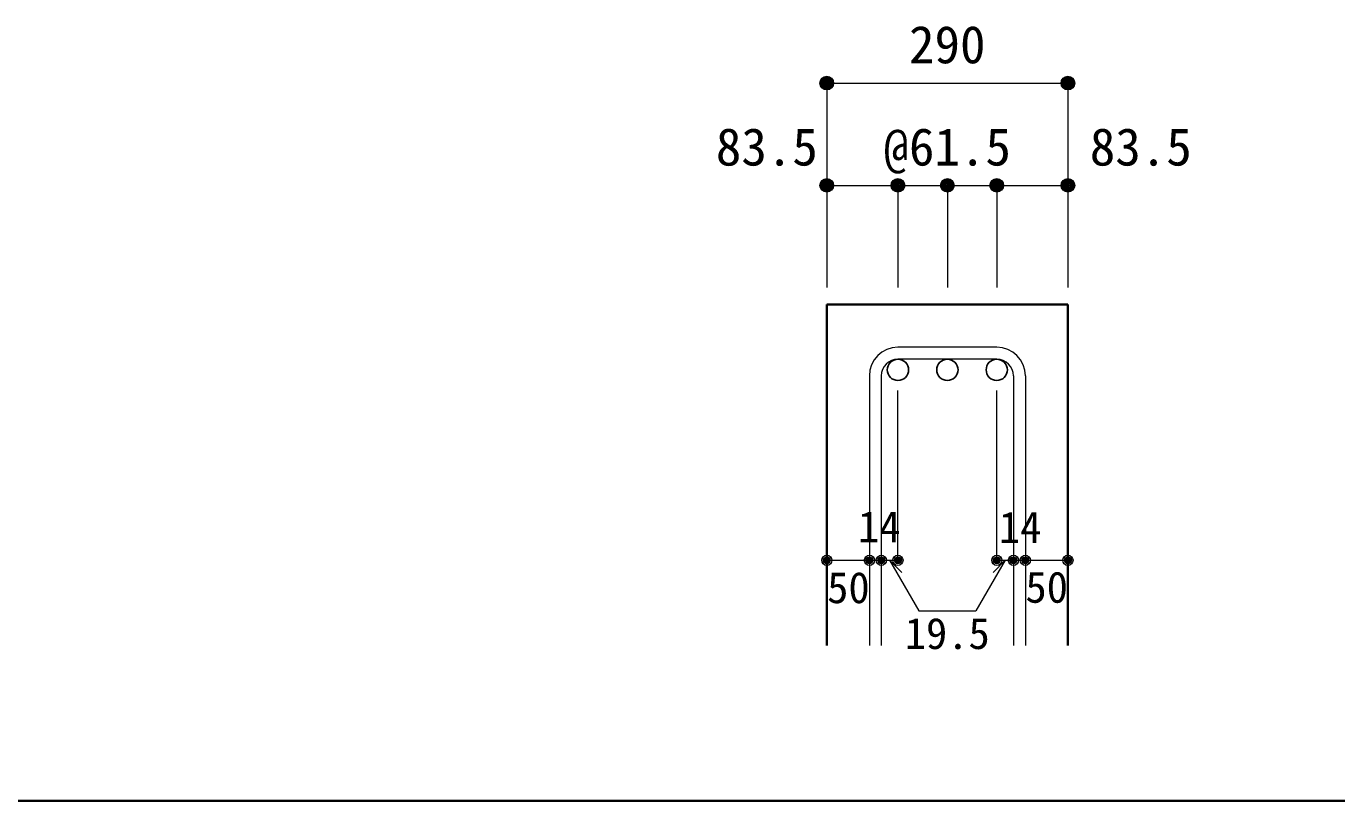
# Model space of a CAD drawing. Units: millimetres at full size, sheet at 1:20; details may follow other scales. Extents: x -3982 to 3969, y -2797 to 2801.
# Drawn here: x -628 to 910, y 2 to 911 of the extents above; entities that cross this region are included whole.
import ezdxf
from ezdxf.enums import TextEntityAlignment as Align

# ---------------------------------------------------------------- set-up
doc = ezdxf.new("R2010")
doc.units = ezdxf.units.MM
doc.header["$LTSCALE"] = 20
doc.header["$PDMODE"] = 32
doc.header["$PDSIZE"] = 12
for name, color, linetype, lineweight in [('6-1_躯体線', 2, 'Continuous', 35), ('6-5_梁主筋', 7, 'Continuous', 18), ('6-6_S.T.P.', 7, 'Continuous', 18), ('6-D_寸法', 4, 'Continuous', 9), ('F-0_枠', 6, 'Continuous', 40)]:
    doc.layers.add(name, color=color, linetype=linetype, lineweight=lineweight)
doc.styles.add('ＭＳ ゴシック', font='')
doc.styles.get('ＭＳ ゴシック').set_extended_font_data('MS Gothic')

msp = doc.modelspace()

# ---------------------------------------------------------------- linework, layer by layer
at = {"layer": '6-1_躯体線'}
for p, q in [((311.79, 584.12), (311.79, 184.12)), ((311.79, 584.12), (594.79, 584.12)), ((594.79, 584.12), (594.79, 184.12))]:
    msp.add_line(p, q, dxfattribs=at)
at = {"layer": '6-5_梁主筋', "color": 3, "lineweight": 25}
for centre in [(395.29, 507.62), (453.29, 507.62), (511.29, 507.62)]:
    msp.add_circle(centre, 12.5, dxfattribs=at)
at = {"layer": '6-6_S.T.P.'}
for p, q in [((511.29, 534.12), (395.29, 534.12)), ((511.29, 520.12), (395.29, 520.12)), ((361.79, 500.62), (361.79, 184.12)), ((375.79, 500.62), (375.79, 184.12)), ((530.79, 500.62), (530.79, 184.12)), ((544.79, 500.62), (544.79, 184.12))]:
    msp.add_line(p, q, dxfattribs=at)
for centre, radius, start, end in [((395.29, 500.62), 33.5, 90, 180), ((511.29, 500.62), 33.5, 0, 90), ((395.29, 500.62), 19.5, 90, 180), ((511.29, 500.62), 19.5, 0, 90)]:
    msp.add_arc(centre, radius, start, end, dxfattribs=at)
at = {"layer": '6-D_寸法'}
for p, q in [((311.79, 844.12), (594.79, 844.12)), ((594.79, 844.12), (594.79, 724.12)), ((311.79, 724.12), (311.79, 604.12)), ((395.29, 724.12), (395.29, 604.12)), ((453.29, 724.12), (453.29, 604.12)), ((511.29, 724.12), (511.29, 604.12)), ((594.79, 724.12), (594.79, 604.12)), ((395.29, 284.12), (395.29, 483.45)), ((511.29, 284.12), (511.29, 483.45)), ((311.79, 284.12), (361.79, 284.12)), ((361.79, 284.12), (395.29, 284.12)), ((385.54, 284.12), (399.68, 269.98)), ((385.54, 284.12), (419.76, 224.85)), ((521.04, 284.12), (486.82, 224.85)), ((521.04, 284.12), (506.9, 269.98)), ((511.29, 284.12), (594.79, 284.12)), ((530.79, 284.12), (544.79, 284.12)), ((419.76, 224.85), (486.82, 224.85))]:
    msp.add_line(p, q, dxfattribs=at)
for points in [[(311.79, 844.12), (311.79, 724.12), (395.29, 724.12)], [(395.29, 724.12), (453.29, 724.12), (594.79, 724.12)]]:
    msp.add_lwpolyline(points, dxfattribs=at)
for centre, radius in [((311.79, 844.12), 8), ((311.79, 844.12), 7.2), ((311.79, 844.12), 6.4), ((311.79, 844.12), 5.6), ((311.79, 844.12), 4.8), ((311.79, 844.12), 4), ((311.79, 844.12), 3.2), ((311.79, 844.12), 2.4), ((594.79, 844.12), 8), ((594.79, 844.12), 7.2), ((594.79, 844.12), 6.4), ((594.79, 844.12), 5.6), ((594.79, 844.12), 4.8), ((594.79, 844.12), 4), ((594.79, 844.12), 3.2), ((594.79, 844.12), 2.4), ((311.79, 844.12), 1.6), ((311.79, 844.12), 0.8), ((594.79, 844.12), 1.6), ((594.79, 844.12), 0.8), ((311.79, 724.12), 8), ((311.79, 724.12), 7.2), ((311.79, 724.12), 6.4), ((311.79, 724.12), 5.6), ((311.79, 724.12), 4.8), ((311.79, 724.12), 4), ((311.79, 724.12), 3.2), ((311.79, 724.12), 2.4), ((311.79, 724.12), 1.6), ((311.79, 724.12), 0.8), ((395.29, 724.12), 8), ((395.29, 724.12), 7.2), ((395.29, 724.12), 6.4), ((395.29, 724.12), 5.6), ((395.29, 724.12), 4.8), ((395.29, 724.12), 4), ((395.29, 724.12), 3.2), ((395.29, 724.12), 2.4), ((395.29, 724.12), 1.6), ((395.29, 724.12), 0.8), ((453.29, 724.12), 8), ((453.29, 724.12), 7.2), ((453.29, 724.12), 6.4), ((453.29, 724.12), 5.6), ((453.29, 724.12), 4.8), ((453.29, 724.12), 4), ((453.29, 724.12), 3.2), ((453.29, 724.12), 2.4), ((453.29, 724.12), 1.6), ((453.29, 724.12), 0.8), ((511.29, 724.12), 8), ((511.29, 724.12), 7.2), ((511.29, 724.12), 6.4), ((511.29, 724.12), 5.6), ((511.29, 724.12), 4.8), ((511.29, 724.12), 4), ((511.29, 724.12), 3.2), ((511.29, 724.12), 2.4), ((511.29, 724.12), 1.6), ((511.29, 724.12), 0.8), ((594.79, 724.12), 8), ((594.79, 724.12), 7.2), ((594.79, 724.12), 6.4), ((594.79, 724.12), 5.6), ((594.79, 724.12), 4.8), ((594.79, 724.12), 4), ((594.79, 724.12), 3.2), ((594.79, 724.12), 2.4), ((594.79, 724.12), 1.6), ((594.79, 724.12), 0.8), ((311.79, 284.12), 4), ((311.79, 284.12), 3.6), ((311.79, 284.12), 3.2), ((311.79, 284.12), 2.8), ((311.79, 284.12), 2.4), ((311.79, 284.12), 2), ((311.79, 284.12), 1.6), ((311.79, 284.12), 1.2), ((311.79, 284.12), 0.8), ((311.79, 284.12), 0.4), ((361.79, 284.12), 4), ((361.79, 284.12), 3.6), ((361.79, 284.12), 3.2), ((361.79, 284.12), 2.8), ((361.79, 284.12), 2.4), ((361.79, 284.12), 2), ((361.79, 284.12), 1.6), ((361.79, 284.12), 1.2), ((361.79, 284.12), 0.8), ((361.79, 284.12), 0.4), ((375.79, 284.12), 4), ((375.79, 284.12), 3.6), ((375.79, 284.12), 3.2), ((375.79, 284.12), 2.8), ((375.79, 284.12), 2.4), ((375.79, 284.12), 2), ((375.79, 284.12), 1.6), ((375.79, 284.12), 1.2), ((375.79, 284.12), 0.8), ((375.79, 284.12), 0.4), ((395.29, 284.12), 4), ((395.29, 284.12), 3.6), ((395.29, 284.12), 3.2), ((395.29, 284.12), 2.8), ((395.29, 284.12), 2.4), ((395.29, 284.12), 2), ((395.29, 284.12), 1.6), ((395.29, 284.12), 1.2), ((395.29, 284.12), 0.8), ((395.29, 284.12), 0.4), ((511.29, 284.12), 4), ((511.29, 284.12), 3.6), ((511.29, 284.12), 3.2), ((511.29, 284.12), 2.8), ((511.29, 284.12), 2.4), ((511.29, 284.12), 2), ((511.29, 284.12), 1.6), ((511.29, 284.12), 1.2), ((511.29, 284.12), 0.8), ((511.29, 284.12), 0.4), ((530.79, 284.12), 4), ((530.79, 284.12), 3.6), ((530.79, 284.12), 3.2), ((530.79, 284.12), 2.8), ((530.79, 284.12), 2.4), ((530.79, 284.12), 2), ((530.79, 284.12), 1.6), ((530.79, 284.12), 1.2), ((530.79, 284.12), 0.8), ((530.79, 284.12), 0.4), ((544.79, 284.12), 4), ((544.79, 284.12), 3.6), ((544.79, 284.12), 3.2), ((544.79, 284.12), 2.8), ((544.79, 284.12), 2.4), ((544.79, 284.12), 2), ((544.79, 284.12), 1.6), ((544.79, 284.12), 1.2), ((544.79, 284.12), 0.8), ((544.79, 284.12), 0.4), ((594.79, 284.12), 4), ((594.79, 284.12), 3.6), ((594.79, 284.12), 3.2), ((594.79, 284.12), 2.8), ((594.79, 284.12), 2.4), ((594.79, 284.12), 2), ((594.79, 284.12), 1.6), ((594.79, 284.12), 1.2), ((594.79, 284.12), 0.8), ((594.79, 284.12), 0.4)]:
    msp.add_circle(centre, radius, dxfattribs=at)
at = {"layer": '6-D_寸法', "color": 7}
for p in [(311.79, 844.12), (594.79, 844.12), (311.79, 724.12), (395.29, 724.12), (453.29, 724.12), (511.29, 724.12), (594.79, 724.12), (311.79, 284.12), (361.79, 284.12), (375.79, 284.12), (395.29, 284.12), (511.29, 284.12), (530.79, 284.12), (544.79, 284.12), (594.79, 284.12)]:
    msp.add_point(p, dxfattribs=at)
at = {"layer": 'F-0_枠', "color": 2, "lineweight": 35}
msp.add_line((2482.4, 1.97), (-3981.92, 1.97), dxfattribs=at)

# ---------------------------------------------------------------- texts
at = {"layer": '6-D_寸法', "style": 'ＭＳ ゴシック'}
for s, height, p in [('290', 43.99, (408.29, 854.12)), ('83.5', 43.99, (181.61, 734.12)), ('@61.5', 43.99, (378.29, 734.12)), ('83.5', 43.99, (620.42, 734.12)), ('14', 36.66, (348.48, 294.2)), ('14', 36.66, (513.78, 293.64)), ('50', 36.66, (312.25, 222.85)), ('50', 36.66, (544.93, 223.32)), ('19.5', 36.66, (403.29, 169.04))]:
    msp.add_text(s, height=height, dxfattribs=at).set_placement(p, align=Align.BOTTOM_LEFT)

doc.saveas('drawing.dxf')
